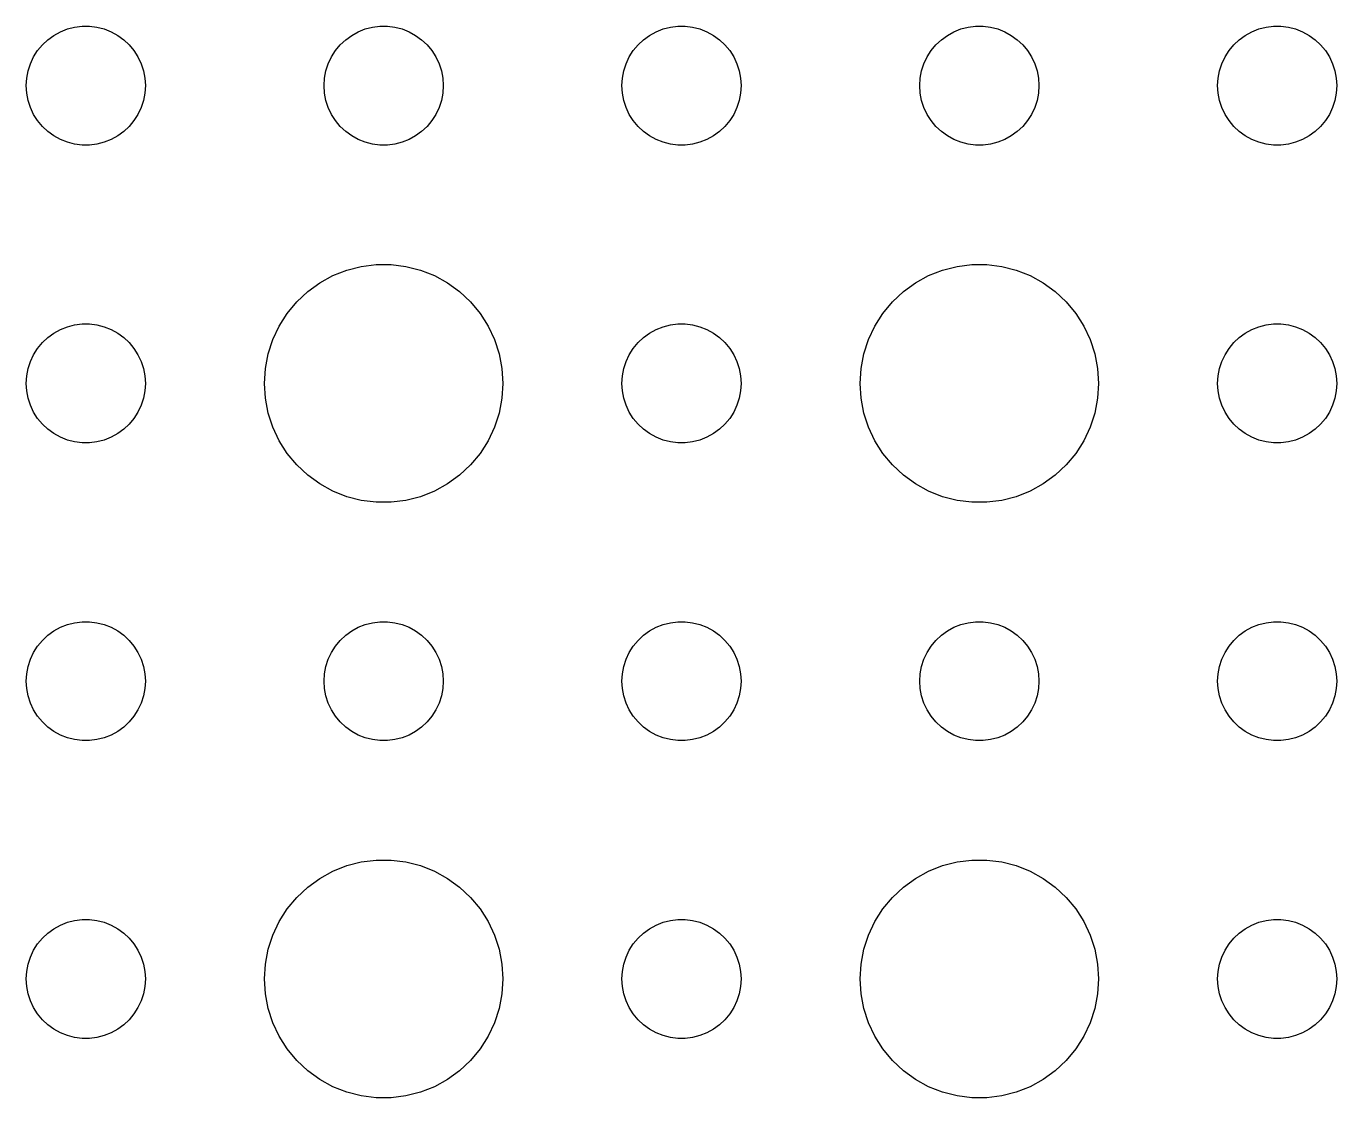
# Model space of a CAD drawing. Header units: metres. Extents: x -134 to 134, y 176 to 508.
# Drawn here: x -1.5 to 31.5, y 225.01 to 252 of the extents above; entities that cross this region are included whole.
import ezdxf

# ---------------------------------------------------------------- set-up
doc = ezdxf.new("R2010")
doc.units = ezdxf.units.M

msp = doc.modelspace()

# ---------------------------------------------------------------- linework, layer by layer
for p, q in [((-0.80373, 251.766), (-0.63866, 251.857)), ((-0.63866, 251.857), (-0.46352, 251.927)), ((-0.46352, 251.927), (-0.28107, 251.973)), ((-0.28107, 251.973), (-0.09418, 251.997)), ((-0.09418, 251.997), (0.09418, 251.997)), ((0.09418, 251.997), (0.28107, 251.973)), ((0.28107, 251.973), (0.46352, 251.927)), ((0.46352, 251.927), (0.63866, 251.857)), ((0.63866, 251.857), (0.80373, 251.766)), ((6.69626, 251.766), (6.86133, 251.857)), ((6.86133, 251.857), (7.03647, 251.927)), ((7.03647, 251.927), (7.21892, 251.973)), ((7.21892, 251.973), (7.40581, 251.997)), ((7.40581, 251.997), (7.59418, 251.997)), ((7.59418, 251.997), (7.78107, 251.973)), ((7.78107, 251.973), (7.96352, 251.927)), ((7.96352, 251.927), (8.13866, 251.857)), ((8.13866, 251.857), (8.30373, 251.766)), ((14.1963, 251.766), (14.3613, 251.857)), ((14.3613, 251.857), (14.5365, 251.927)), ((14.5365, 251.927), (14.7189, 251.973)), ((14.7189, 251.973), (14.9058, 251.997)), ((14.9058, 251.997), (15.0942, 251.997)), ((15.0942, 251.997), (15.2811, 251.973)), ((15.2811, 251.973), (15.4635, 251.927)), ((15.4635, 251.927), (15.6387, 251.857)), ((15.6387, 251.857), (15.8037, 251.766)), ((21.6963, 251.766), (21.8613, 251.857)), ((21.8613, 251.857), (22.0365, 251.927)), ((22.0365, 251.927), (22.2189, 251.973)), ((22.2189, 251.973), (22.4058, 251.997)), ((22.4058, 251.997), (22.5942, 251.997)), ((22.5942, 251.997), (22.7811, 251.973)), ((22.7811, 251.973), (22.9635, 251.927)), ((22.9635, 251.927), (23.1387, 251.857)), ((23.1387, 251.857), (23.3037, 251.766)), ((29.1963, 251.766), (29.3613, 251.857)), ((29.3613, 251.857), (29.5365, 251.927)), ((29.5365, 251.927), (29.7189, 251.973)), ((29.7189, 251.973), (29.9058, 251.997)), ((29.9058, 251.997), (30.0942, 251.997)), ((30.0942, 251.997), (30.2811, 251.973)), ((30.2811, 251.973), (30.4635, 251.927)), ((30.4635, 251.927), (30.6387, 251.857)), ((30.6387, 251.857), (30.8037, 251.766)), ((-1.21352, 251.382), (-1.09344, 251.527)), ((-1.09344, 251.527), (-0.95613, 251.656)), ((-0.95613, 251.656), (-0.80373, 251.766)), ((0.80373, 251.766), (0.95613, 251.656)), ((0.95613, 251.656), (1.09344, 251.527)), ((1.09344, 251.527), (1.21352, 251.382)), ((6.28647, 251.382), (6.40654, 251.527)), ((6.40654, 251.527), (6.54385, 251.656)), ((6.54385, 251.656), (6.69626, 251.766)), ((8.30373, 251.766), (8.45613, 251.656)), ((8.45613, 251.656), (8.59344, 251.527)), ((8.59344, 251.527), (8.71352, 251.382)), ((13.7865, 251.382), (13.9065, 251.527)), ((13.9065, 251.527), (14.0439, 251.656)), ((14.0439, 251.656), (14.1963, 251.766)), ((15.8037, 251.766), (15.9561, 251.656)), ((15.9561, 251.656), (16.0934, 251.527)), ((16.0934, 251.527), (16.2135, 251.382)), ((21.2865, 251.382), (21.4065, 251.527)), ((21.4065, 251.527), (21.5439, 251.656)), ((21.5439, 251.656), (21.6963, 251.766)), ((23.3037, 251.766), (23.4561, 251.656)), ((23.4561, 251.656), (23.5934, 251.527)), ((23.5934, 251.527), (23.7135, 251.382)), ((28.7865, 251.382), (28.9065, 251.527)), ((28.9065, 251.527), (29.0439, 251.656)), ((29.0439, 251.656), (29.1963, 251.766)), ((30.8037, 251.766), (30.9561, 251.656)), ((30.9561, 251.656), (31.0934, 251.527)), ((31.0934, 251.527), (31.2135, 251.382)), ((-1.39465, 251.052), (-1.31445, 251.223)), ((-1.31445, 251.223), (-1.21352, 251.382)), ((1.21352, 251.382), (1.31445, 251.223)), ((1.31445, 251.223), (1.39465, 251.052)), ((6.10533, 251.052), (6.18553, 251.223)), ((6.18553, 251.223), (6.28647, 251.382)), ((8.71352, 251.382), (8.81445, 251.223)), ((8.81445, 251.223), (8.89465, 251.052)), ((13.6053, 251.052), (13.6855, 251.223)), ((13.6855, 251.223), (13.7865, 251.382)), ((16.2135, 251.382), (16.3145, 251.223)), ((16.3145, 251.223), (16.3947, 251.052)), ((21.1053, 251.052), (21.1855, 251.223)), ((21.1855, 251.223), (21.2865, 251.382)), ((23.7135, 251.382), (23.8145, 251.223)), ((23.8145, 251.223), (23.8947, 251.052)), ((28.6053, 251.052), (28.6855, 251.223)), ((28.6855, 251.223), (28.7865, 251.382)), ((31.2135, 251.382), (31.3145, 251.223)), ((31.3145, 251.223), (31.3947, 251.052)), ((-1.48816, 250.688), (-1.45287, 250.873)), ((-1.45287, 250.873), (-1.39465, 251.052)), ((1.39465, 251.052), (1.45287, 250.873)), ((1.45287, 250.873), (1.48816, 250.688)), ((6.01183, 250.688), (6.04712, 250.873)), ((6.04712, 250.873), (6.10533, 251.052)), ((8.89465, 251.052), (8.95287, 250.873)), ((8.95287, 250.873), (8.98816, 250.688)), ((13.5118, 250.688), (13.5471, 250.873)), ((13.5471, 250.873), (13.6053, 251.052)), ((16.3947, 251.052), (16.4529, 250.873)), ((16.4529, 250.873), (16.4882, 250.688)), ((21.0118, 250.688), (21.0471, 250.873)), ((21.0471, 250.873), (21.1053, 251.052)), ((23.8947, 251.052), (23.9529, 250.873)), ((23.9529, 250.873), (23.9882, 250.688)), ((28.5118, 250.688), (28.5471, 250.873)), ((28.5471, 250.873), (28.6053, 251.052)), ((31.3947, 251.052), (31.4529, 250.873)), ((31.4529, 250.873), (31.4882, 250.688)), ((-1.5, 250.5), (-1.48816, 250.688)), ((-1.48816, 250.312), (-1.5, 250.5)), ((1.48816, 250.688), (1.5, 250.5)), ((1.5, 250.5), (1.48816, 250.312)), ((6, 250.5), (6.01183, 250.688)), ((6.01183, 250.312), (6, 250.5)), ((8.98816, 250.688), (9, 250.5)), ((9, 250.5), (8.98816, 250.312)), ((13.5, 250.5), (13.5118, 250.688)), ((13.5118, 250.312), (13.5, 250.5)), ((16.4882, 250.688), (16.5, 250.5)), ((16.5, 250.5), (16.4882, 250.312)), ((21, 250.5), (21.0118, 250.688)), ((21.0118, 250.312), (21, 250.5)), ((23.9882, 250.688), (24, 250.5)), ((24, 250.5), (23.9882, 250.312)), ((28.5, 250.5), (28.5118, 250.688)), ((28.5118, 250.312), (28.5, 250.5)), ((31.4882, 250.688), (31.5, 250.5)), ((31.5, 250.5), (31.4882, 250.312)), ((-1.45287, 250.127), (-1.48816, 250.312)), ((1.48816, 250.312), (1.45287, 250.127)), ((6.04712, 250.127), (6.01183, 250.312)), ((8.98816, 250.312), (8.95287, 250.127)), ((13.5471, 250.127), (13.5118, 250.312)), ((16.4882, 250.312), (16.4529, 250.127)), ((21.0471, 250.127), (21.0118, 250.312)), ((23.9882, 250.312), (23.9529, 250.127)), ((28.5471, 250.127), (28.5118, 250.312)), ((31.4882, 250.312), (31.4529, 250.127)), ((-1.39465, 249.948), (-1.45287, 250.127)), ((-1.31445, 249.777), (-1.39465, 249.948)), ((1.39465, 249.948), (1.31445, 249.777)), ((1.45287, 250.127), (1.39465, 249.948)), ((6.10533, 249.948), (6.04712, 250.127)), ((6.18553, 249.777), (6.10533, 249.948)), ((8.89465, 249.948), (8.81445, 249.777)), ((8.95287, 250.127), (8.89465, 249.948)), ((13.6053, 249.948), (13.5471, 250.127)), ((13.6855, 249.777), (13.6053, 249.948)), ((16.3947, 249.948), (16.3145, 249.777)), ((16.4529, 250.127), (16.3947, 249.948)), ((21.1053, 249.948), (21.0471, 250.127)), ((21.1855, 249.777), (21.1053, 249.948)), ((23.8947, 249.948), (23.8145, 249.777)), ((23.9529, 250.127), (23.8947, 249.948)), ((28.6053, 249.948), (28.5471, 250.127)), ((28.6855, 249.777), (28.6053, 249.948)), ((31.3947, 249.948), (31.3145, 249.777)), ((31.4529, 250.127), (31.3947, 249.948)), ((-1.21352, 249.618), (-1.31445, 249.777)), ((-1.09344, 249.473), (-1.21352, 249.618)), ((1.21352, 249.618), (1.09344, 249.473)), ((1.31445, 249.777), (1.21352, 249.618)), ((6.28647, 249.618), (6.18553, 249.777)), ((6.40654, 249.473), (6.28647, 249.618)), ((8.71352, 249.618), (8.59344, 249.473)), ((8.81445, 249.777), (8.71352, 249.618)), ((13.7865, 249.618), (13.6855, 249.777)), ((13.9065, 249.473), (13.7865, 249.618)), ((16.2135, 249.618), (16.0934, 249.473)), ((16.3145, 249.777), (16.2135, 249.618)), ((21.2865, 249.618), (21.1855, 249.777)), ((21.4065, 249.473), (21.2865, 249.618)), ((23.7135, 249.618), (23.5934, 249.473)), ((23.8145, 249.777), (23.7135, 249.618)), ((28.7865, 249.618), (28.6855, 249.777)), ((28.9065, 249.473), (28.7865, 249.618)), ((31.2135, 249.618), (31.0934, 249.473)), ((31.3145, 249.777), (31.2135, 249.618)), ((-0.95613, 249.344), (-1.09344, 249.473)), ((-0.80373, 249.234), (-0.95613, 249.344)), ((-0.63866, 249.143), (-0.80373, 249.234)), ((0.80373, 249.234), (0.63866, 249.143)), ((0.95613, 249.344), (0.80373, 249.234)), ((1.09344, 249.473), (0.95613, 249.344)), ((6.54385, 249.344), (6.40654, 249.473)), ((6.69626, 249.234), (6.54385, 249.344)), ((6.86133, 249.143), (6.69626, 249.234)), ((8.30373, 249.234), (8.13866, 249.143)), ((8.45613, 249.344), (8.30373, 249.234)), ((8.59344, 249.473), (8.45613, 249.344)), ((14.0439, 249.344), (13.9065, 249.473)), ((14.1963, 249.234), (14.0439, 249.344)), ((14.3613, 249.143), (14.1963, 249.234)), ((15.8037, 249.234), (15.6387, 249.143)), ((15.9561, 249.344), (15.8037, 249.234)), ((16.0934, 249.473), (15.9561, 249.344)), ((21.5439, 249.344), (21.4065, 249.473)), ((21.6963, 249.234), (21.5439, 249.344)), ((21.8613, 249.143), (21.6963, 249.234)), ((23.3037, 249.234), (23.1387, 249.143)), ((23.4561, 249.344), (23.3037, 249.234)), ((23.5934, 249.473), (23.4561, 249.344)), ((29.0439, 249.344), (28.9065, 249.473)), ((29.1963, 249.234), (29.0439, 249.344)), ((29.3613, 249.143), (29.1963, 249.234)), ((30.8037, 249.234), (30.6387, 249.143)), ((30.9561, 249.344), (30.8037, 249.234)), ((31.0934, 249.473), (30.9561, 249.344)), ((-0.46352, 249.073), (-0.63866, 249.143)), ((-0.28107, 249.027), (-0.46352, 249.073)), ((-0.09418, 249.003), (-0.28107, 249.027)), ((0.09418, 249.003), (-0.09418, 249.003)), ((0.28107, 249.027), (0.09418, 249.003)), ((0.46352, 249.073), (0.28107, 249.027)), ((0.63866, 249.143), (0.46352, 249.073)), ((7.03647, 249.073), (6.86133, 249.143)), ((7.21892, 249.027), (7.03647, 249.073)), ((7.40581, 249.003), (7.21892, 249.027)), ((7.59418, 249.003), (7.40581, 249.003)), ((7.78107, 249.027), (7.59418, 249.003)), ((7.96352, 249.073), (7.78107, 249.027)), ((8.13866, 249.143), (7.96352, 249.073)), ((14.5365, 249.073), (14.3613, 249.143)), ((14.7189, 249.027), (14.5365, 249.073)), ((14.9058, 249.003), (14.7189, 249.027)), ((15.0942, 249.003), (14.9058, 249.003)), ((15.2811, 249.027), (15.0942, 249.003)), ((15.4635, 249.073), (15.2811, 249.027)), ((15.6387, 249.143), (15.4635, 249.073)), ((22.0365, 249.073), (21.8613, 249.143)), ((22.2189, 249.027), (22.0365, 249.073)), ((22.4058, 249.003), (22.2189, 249.027)), ((22.5942, 249.003), (22.4058, 249.003)), ((22.7811, 249.027), (22.5942, 249.003)), ((22.9635, 249.073), (22.7811, 249.027)), ((23.1387, 249.143), (22.9635, 249.073)), ((29.5365, 249.073), (29.3613, 249.143)), ((29.7189, 249.027), (29.5365, 249.073)), ((29.9058, 249.003), (29.7189, 249.027)), ((30.0942, 249.003), (29.9058, 249.003)), ((30.2811, 249.027), (30.0942, 249.003)), ((30.4635, 249.073), (30.2811, 249.027)), ((30.6387, 249.143), (30.4635, 249.073)), ((6.22266, 245.714), (6.57294, 245.853)), ((6.57294, 245.853), (6.93785, 245.947)), ((6.93785, 245.947), (7.31161, 245.994)), ((7.31161, 245.994), (7.68837, 245.994)), ((7.68837, 245.994), (8.06213, 245.947)), ((8.06213, 245.947), (8.42705, 245.853)), ((8.42705, 245.853), (8.77733, 245.714)), ((21.2227, 245.714), (21.5729, 245.853)), ((21.5729, 245.853), (21.9379, 245.947)), ((21.9379, 245.947), (22.3116, 245.994)), ((22.3116, 245.994), (22.6884, 245.994)), ((22.6884, 245.994), (23.0621, 245.947)), ((23.0621, 245.947), (23.427, 245.853)), ((23.427, 245.853), (23.7773, 245.714)), ((5.58772, 245.312), (5.89252, 245.533)), ((5.89252, 245.533), (6.22266, 245.714)), ((8.77733, 245.714), (9.10747, 245.533)), ((9.10747, 245.533), (9.41226, 245.312)), ((20.5877, 245.312), (20.8925, 245.533)), ((20.8925, 245.533), (21.2227, 245.714)), ((23.7773, 245.714), (24.1075, 245.533)), ((24.1075, 245.533), (24.4123, 245.312)), ((5.31308, 245.054), (5.58772, 245.312)), ((9.41226, 245.312), (9.6869, 245.054)), ((20.3131, 245.054), (20.5877, 245.312)), ((24.4123, 245.312), (24.6869, 245.054)), ((5.07294, 244.763), (5.31308, 245.054)), ((9.6869, 245.054), (9.92705, 244.763)), ((20.0729, 244.763), (20.3131, 245.054)), ((24.6869, 245.054), (24.927, 244.763)), ((4.87108, 244.445), (5.07294, 244.763)), ((9.92705, 244.763), (10.1289, 244.445)), ((19.8711, 244.445), (20.0729, 244.763)), ((24.927, 244.763), (25.1289, 244.445)), ((-0.95613, 244.156), (-0.80373, 244.266)), ((-0.80373, 244.266), (-0.63866, 244.357)), ((-0.63866, 244.357), (-0.46352, 244.427)), ((-0.46352, 244.427), (-0.28107, 244.473)), ((-0.28107, 244.473), (-0.09418, 244.497)), ((-0.09418, 244.497), (0.09418, 244.497)), ((0.09418, 244.497), (0.28107, 244.473)), ((0.28107, 244.473), (0.46352, 244.427)), ((0.46352, 244.427), (0.63866, 244.357)), ((0.63866, 244.357), (0.80373, 244.266)), ((0.80373, 244.266), (0.95613, 244.156)), ((4.71066, 244.104), (4.87108, 244.445)), ((10.1289, 244.445), (10.2893, 244.104)), ((14.0439, 244.156), (14.1963, 244.266)), ((14.1963, 244.266), (14.3613, 244.357)), ((14.3613, 244.357), (14.5365, 244.427)), ((14.5365, 244.427), (14.7189, 244.473)), ((14.7189, 244.473), (14.9058, 244.497)), ((14.9058, 244.497), (15.0942, 244.497)), ((15.0942, 244.497), (15.2811, 244.473)), ((15.2811, 244.473), (15.4635, 244.427)), ((15.4635, 244.427), (15.6387, 244.357)), ((15.6387, 244.357), (15.8037, 244.266)), ((15.8037, 244.266), (15.9561, 244.156)), ((19.7107, 244.104), (19.8711, 244.445)), ((25.1289, 244.445), (25.2893, 244.104)), ((29.0439, 244.156), (29.1963, 244.266)), ((29.1963, 244.266), (29.3613, 244.357)), ((29.3613, 244.357), (29.5365, 244.427)), ((29.5365, 244.427), (29.7189, 244.473)), ((29.7189, 244.473), (29.9058, 244.497)), ((29.9058, 244.497), (30.0942, 244.497)), ((30.0942, 244.497), (30.2811, 244.473)), ((30.2811, 244.473), (30.4635, 244.427)), ((30.4635, 244.427), (30.6387, 244.357)), ((30.6387, 244.357), (30.8037, 244.266)), ((30.8037, 244.266), (30.9561, 244.156)), ((-1.31445, 243.723), (-1.21352, 243.882)), ((-1.21352, 243.882), (-1.09344, 244.027)), ((-1.09344, 244.027), (-0.95613, 244.156)), ((0.95613, 244.156), (1.09344, 244.027)), ((1.09344, 244.027), (1.21352, 243.882)), ((1.21352, 243.882), (1.31445, 243.723)), ((4.59424, 243.746), (4.71066, 244.104)), ((10.2893, 244.104), (10.4057, 243.746)), ((13.6855, 243.723), (13.7865, 243.882)), ((13.7865, 243.882), (13.9065, 244.027)), ((13.9065, 244.027), (14.0439, 244.156)), ((15.9561, 244.156), (16.0934, 244.027)), ((16.0934, 244.027), (16.2135, 243.882)), ((16.2135, 243.882), (16.3145, 243.723)), ((19.5942, 243.746), (19.7107, 244.104)), ((25.2893, 244.104), (25.4057, 243.746)), ((28.6855, 243.723), (28.7865, 243.882)), ((28.7865, 243.882), (28.9065, 244.027)), ((28.9065, 244.027), (29.0439, 244.156)), ((30.9561, 244.156), (31.0934, 244.027)), ((31.0934, 244.027), (31.2135, 243.882)), ((31.2135, 243.882), (31.3145, 243.723)), ((-1.45287, 243.373), (-1.39465, 243.552)), ((-1.39465, 243.552), (-1.31445, 243.723)), ((1.31445, 243.723), (1.39465, 243.552)), ((1.39465, 243.552), (1.45287, 243.373)), ((4.52365, 243.376), (4.59424, 243.746)), ((10.4057, 243.746), (10.4763, 243.376)), ((13.5471, 243.373), (13.6053, 243.552)), ((13.6053, 243.552), (13.6855, 243.723)), ((16.3145, 243.723), (16.3947, 243.552)), ((16.3947, 243.552), (16.4529, 243.373)), ((19.5237, 243.376), (19.5942, 243.746)), ((25.4057, 243.746), (25.4763, 243.376)), ((28.5471, 243.373), (28.6053, 243.552)), ((28.6053, 243.552), (28.6855, 243.723)), ((31.3145, 243.723), (31.3947, 243.552)), ((31.3947, 243.552), (31.4529, 243.373)), ((-1.48816, 243.188), (-1.45287, 243.373)), ((1.45287, 243.373), (1.48816, 243.188)), ((4.5, 243), (4.52365, 243.376)), ((10.4763, 243.376), (10.5, 243)), ((13.5118, 243.188), (13.5471, 243.373)), ((16.4529, 243.373), (16.4882, 243.188)), ((19.5, 243), (19.5237, 243.376)), ((25.4763, 243.376), (25.5, 243)), ((28.5118, 243.188), (28.5471, 243.373)), ((31.4529, 243.373), (31.4882, 243.188)), ((-1.5, 243), (-1.48816, 243.188)), ((-1.48816, 242.812), (-1.5, 243)), ((1.48816, 243.188), (1.5, 243)), ((1.5, 243), (1.48816, 242.812)), ((4.52365, 242.624), (4.5, 243)), ((10.5, 243), (10.4763, 242.624)), ((13.5, 243), (13.5118, 243.188)), ((13.5118, 242.812), (13.5, 243)), ((16.4882, 243.188), (16.5, 243)), ((16.5, 243), (16.4882, 242.812)), ((19.5237, 242.624), (19.5, 243)), ((25.5, 243), (25.4763, 242.624)), ((28.5, 243), (28.5118, 243.188)), ((28.5118, 242.812), (28.5, 243)), ((31.4882, 243.188), (31.5, 243)), ((31.5, 243), (31.4882, 242.812)), ((-1.45287, 242.627), (-1.48816, 242.812)), ((-1.39465, 242.448), (-1.45287, 242.627)), ((1.45287, 242.627), (1.39465, 242.448)), ((1.48816, 242.812), (1.45287, 242.627)), ((4.59424, 242.254), (4.52365, 242.624)), ((10.4763, 242.624), (10.4057, 242.254)), ((13.5471, 242.627), (13.5118, 242.812)), ((13.6053, 242.448), (13.5471, 242.627)), ((16.4529, 242.627), (16.3947, 242.448)), ((16.4882, 242.812), (16.4529, 242.627)), ((19.5942, 242.254), (19.5237, 242.624)), ((25.4763, 242.624), (25.4057, 242.254)), ((28.5471, 242.627), (28.5118, 242.812)), ((28.6053, 242.448), (28.5471, 242.627)), ((31.4529, 242.627), (31.3947, 242.448)), ((31.4882, 242.812), (31.4529, 242.627)), ((-1.31445, 242.277), (-1.39465, 242.448)), ((-1.21352, 242.118), (-1.31445, 242.277)), ((1.31445, 242.277), (1.21352, 242.118)), ((1.39465, 242.448), (1.31445, 242.277)), ((4.71066, 241.896), (4.59424, 242.254)), ((10.4057, 242.254), (10.2893, 241.896)), ((13.6855, 242.277), (13.6053, 242.448)), ((13.7865, 242.118), (13.6855, 242.277)), ((16.3145, 242.277), (16.2135, 242.118)), ((16.3947, 242.448), (16.3145, 242.277)), ((19.7107, 241.896), (19.5942, 242.254)), ((25.4057, 242.254), (25.2893, 241.896)), ((28.6855, 242.277), (28.6053, 242.448)), ((28.7865, 242.118), (28.6855, 242.277)), ((31.3145, 242.277), (31.2135, 242.118)), ((31.3947, 242.448), (31.3145, 242.277)), ((-1.09344, 241.973), (-1.21352, 242.118)), ((-0.95613, 241.844), (-1.09344, 241.973)), ((1.09344, 241.973), (0.95613, 241.844)), ((1.21352, 242.118), (1.09344, 241.973)), ((4.87108, 241.555), (4.71066, 241.896)), ((10.2893, 241.896), (10.1289, 241.555)), ((13.9065, 241.973), (13.7865, 242.118)), ((14.0439, 241.844), (13.9065, 241.973)), ((16.0934, 241.973), (15.9561, 241.844)), ((16.2135, 242.118), (16.0934, 241.973)), ((19.8711, 241.555), (19.7107, 241.896)), ((25.2893, 241.896), (25.1289, 241.555)), ((28.9065, 241.973), (28.7865, 242.118)), ((29.0439, 241.844), (28.9065, 241.973)), ((31.0934, 241.973), (30.9561, 241.844)), ((31.2135, 242.118), (31.0934, 241.973)), ((-0.80373, 241.734), (-0.95613, 241.844)), ((-0.63866, 241.643), (-0.80373, 241.734)), ((-0.46352, 241.573), (-0.63866, 241.643)), ((-0.28107, 241.527), (-0.46352, 241.573)), ((0.46352, 241.573), (0.28107, 241.527)), ((0.63866, 241.643), (0.46352, 241.573)), ((0.80373, 241.734), (0.63866, 241.643)), ((0.95613, 241.844), (0.80373, 241.734)), ((14.1963, 241.734), (14.0439, 241.844)), ((14.3613, 241.643), (14.1963, 241.734)), ((14.5365, 241.573), (14.3613, 241.643)), ((14.7189, 241.527), (14.5365, 241.573)), ((15.4635, 241.573), (15.2811, 241.527)), ((15.6387, 241.643), (15.4635, 241.573)), ((15.8037, 241.734), (15.6387, 241.643)), ((15.9561, 241.844), (15.8037, 241.734)), ((29.1963, 241.734), (29.0439, 241.844)), ((29.3613, 241.643), (29.1963, 241.734)), ((29.5365, 241.573), (29.3613, 241.643)), ((29.7189, 241.527), (29.5365, 241.573)), ((30.4635, 241.573), (30.2811, 241.527)), ((30.6387, 241.643), (30.4635, 241.573)), ((30.8037, 241.734), (30.6387, 241.643)), ((30.9561, 241.844), (30.8037, 241.734)), ((-0.09418, 241.503), (-0.28107, 241.527)), ((0.09418, 241.503), (-0.09418, 241.503)), ((0.28107, 241.527), (0.09418, 241.503)), ((5.07294, 241.237), (4.87108, 241.555)), ((5.31308, 240.946), (5.07294, 241.237)), ((9.92705, 241.237), (9.6869, 240.946)), ((10.1289, 241.555), (9.92705, 241.237)), ((14.9058, 241.503), (14.7189, 241.527)), ((15.0942, 241.503), (14.9058, 241.503)), ((15.2811, 241.527), (15.0942, 241.503)), ((20.0729, 241.237), (19.8711, 241.555)), ((20.3131, 240.946), (20.0729, 241.237)), ((24.927, 241.237), (24.6869, 240.946)), ((25.1289, 241.555), (24.927, 241.237)), ((29.9058, 241.503), (29.7189, 241.527)), ((30.0942, 241.503), (29.9058, 241.503)), ((30.2811, 241.527), (30.0942, 241.503)), ((5.58772, 240.688), (5.31308, 240.946)), ((9.6869, 240.946), (9.41226, 240.688)), ((20.5877, 240.688), (20.3131, 240.946)), ((24.6869, 240.946), (24.4123, 240.688)), ((5.89252, 240.467), (5.58772, 240.688)), ((9.41226, 240.688), (9.10747, 240.467)), ((20.8925, 240.467), (20.5877, 240.688)), ((24.4123, 240.688), (24.1075, 240.467)), ((6.22266, 240.286), (5.89252, 240.467)), ((6.57294, 240.147), (6.22266, 240.286)), ((8.77733, 240.286), (8.42705, 240.147)), ((9.10747, 240.467), (8.77733, 240.286)), ((21.2227, 240.286), (20.8925, 240.467)), ((21.5729, 240.147), (21.2227, 240.286)), ((23.7773, 240.286), (23.427, 240.147)), ((24.1075, 240.467), (23.7773, 240.286)), ((6.93785, 240.053), (6.57294, 240.147)), ((7.31161, 240.006), (6.93785, 240.053)), ((7.68837, 240.006), (7.31161, 240.006)), ((8.06213, 240.053), (7.68837, 240.006)), ((8.42705, 240.147), (8.06213, 240.053)), ((21.9379, 240.053), (21.5729, 240.147)), ((22.3116, 240.006), (21.9379, 240.053)), ((22.6884, 240.006), (22.3116, 240.006)), ((23.0621, 240.053), (22.6884, 240.006)), ((23.427, 240.147), (23.0621, 240.053)), ((-0.46352, 236.927), (-0.28107, 236.973)), ((-0.28107, 236.973), (-0.09418, 236.997)), ((-0.09418, 236.997), (0.09418, 236.997)), ((0.09418, 236.997), (0.28107, 236.973)), ((0.28107, 236.973), (0.46352, 236.927)), ((7.03647, 236.927), (7.21892, 236.973)), ((7.21892, 236.973), (7.40581, 236.997)), ((7.40581, 236.997), (7.59418, 236.997)), ((7.59418, 236.997), (7.78107, 236.973)), ((7.78107, 236.973), (7.96352, 236.927)), ((14.5365, 236.927), (14.7189, 236.973)), ((14.7189, 236.973), (14.9058, 236.997)), ((14.9058, 236.997), (15.0942, 236.997)), ((15.0942, 236.997), (15.2811, 236.973)), ((15.2811, 236.973), (15.4635, 236.927)), ((22.0365, 236.927), (22.2189, 236.973)), ((22.2189, 236.973), (22.4058, 236.997)), ((22.4058, 236.997), (22.5942, 236.997)), ((22.5942, 236.997), (22.7811, 236.973)), ((22.7811, 236.973), (22.9635, 236.927)), ((29.5365, 236.927), (29.7189, 236.973)), ((29.7189, 236.973), (29.9058, 236.997)), ((29.9058, 236.997), (30.0942, 236.997)), ((30.0942, 236.997), (30.2811, 236.973)), ((30.2811, 236.973), (30.4635, 236.927)), ((-1.09344, 236.527), (-0.95613, 236.656)), ((-0.95613, 236.656), (-0.80373, 236.766)), ((-0.80373, 236.766), (-0.63866, 236.857)), ((-0.63866, 236.857), (-0.46352, 236.927)), ((0.46352, 236.927), (0.63866, 236.857)), ((0.63866, 236.857), (0.80373, 236.766)), ((0.80373, 236.766), (0.95613, 236.656)), ((0.95613, 236.656), (1.09344, 236.527)), ((6.40654, 236.527), (6.54385, 236.656)), ((6.54385, 236.656), (6.69626, 236.766)), ((6.69626, 236.766), (6.86133, 236.857)), ((6.86133, 236.857), (7.03647, 236.927)), ((7.96352, 236.927), (8.13866, 236.857)), ((8.13866, 236.857), (8.30373, 236.766)), ((8.30373, 236.766), (8.45613, 236.656)), ((8.45613, 236.656), (8.59344, 236.527)), ((13.9065, 236.527), (14.0439, 236.656)), ((14.0439, 236.656), (14.1963, 236.766)), ((14.1963, 236.766), (14.3613, 236.857)), ((14.3613, 236.857), (14.5365, 236.927)), ((15.4635, 236.927), (15.6387, 236.857)), ((15.6387, 236.857), (15.8037, 236.766)), ((15.8037, 236.766), (15.9561, 236.656)), ((15.9561, 236.656), (16.0934, 236.527)), ((21.4065, 236.527), (21.5439, 236.656)), ((21.5439, 236.656), (21.6963, 236.766)), ((21.6963, 236.766), (21.8613, 236.857)), ((21.8613, 236.857), (22.0365, 236.927)), ((22.9635, 236.927), (23.1387, 236.857)), ((23.1387, 236.857), (23.3037, 236.766)), ((23.3037, 236.766), (23.4561, 236.656)), ((23.4561, 236.656), (23.5934, 236.527)), ((28.9065, 236.527), (29.0439, 236.656)), ((29.0439, 236.656), (29.1963, 236.766)), ((29.1963, 236.766), (29.3613, 236.857)), ((29.3613, 236.857), (29.5365, 236.927)), ((30.4635, 236.927), (30.6387, 236.857)), ((30.6387, 236.857), (30.8037, 236.766)), ((30.8037, 236.766), (30.9561, 236.656)), ((30.9561, 236.656), (31.0934, 236.527)), ((-1.31445, 236.223), (-1.21352, 236.382)), ((-1.21352, 236.382), (-1.09344, 236.527)), ((1.09344, 236.527), (1.21352, 236.382)), ((1.21352, 236.382), (1.31445, 236.223)), ((6.18553, 236.223), (6.28647, 236.382)), ((6.28647, 236.382), (6.40654, 236.527)), ((8.59344, 236.527), (8.71352, 236.382)), ((8.71352, 236.382), (8.81445, 236.223)), ((13.6855, 236.223), (13.7865, 236.382)), ((13.7865, 236.382), (13.9065, 236.527)), ((16.0934, 236.527), (16.2135, 236.382)), ((16.2135, 236.382), (16.3145, 236.223)), ((21.1855, 236.223), (21.2865, 236.382)), ((21.2865, 236.382), (21.4065, 236.527)), ((23.5934, 236.527), (23.7135, 236.382)), ((23.7135, 236.382), (23.8145, 236.223)), ((28.6855, 236.223), (28.7865, 236.382)), ((28.7865, 236.382), (28.9065, 236.527)), ((31.0934, 236.527), (31.2135, 236.382)), ((31.2135, 236.382), (31.3145, 236.223)), ((-1.45287, 235.873), (-1.39465, 236.052)), ((-1.39465, 236.052), (-1.31445, 236.223)), ((1.31445, 236.223), (1.39465, 236.052)), ((1.39465, 236.052), (1.45287, 235.873)), ((6.04712, 235.873), (6.10533, 236.052)), ((6.10533, 236.052), (6.18553, 236.223)), ((8.81445, 236.223), (8.89465, 236.052)), ((8.89465, 236.052), (8.95287, 235.873)), ((13.5471, 235.873), (13.6053, 236.052)), ((13.6053, 236.052), (13.6855, 236.223)), ((16.3145, 236.223), (16.3947, 236.052)), ((16.3947, 236.052), (16.4529, 235.873)), ((21.0471, 235.873), (21.1053, 236.052)), ((21.1053, 236.052), (21.1855, 236.223)), ((23.8145, 236.223), (23.8947, 236.052)), ((23.8947, 236.052), (23.9529, 235.873)), ((28.5471, 235.873), (28.6053, 236.052)), ((28.6053, 236.052), (28.6855, 236.223)), ((31.3145, 236.223), (31.3947, 236.052)), ((31.3947, 236.052), (31.4529, 235.873)), ((-1.5, 235.5), (-1.48816, 235.688)), ((-1.48816, 235.688), (-1.45287, 235.873)), ((1.45287, 235.873), (1.48816, 235.688)), ((1.48816, 235.688), (1.5, 235.5)), ((6, 235.5), (6.01183, 235.688)), ((6.01183, 235.688), (6.04712, 235.873)), ((8.95287, 235.873), (8.98816, 235.688)), ((8.98816, 235.688), (9, 235.5)), ((13.5, 235.5), (13.5118, 235.688)), ((13.5118, 235.688), (13.5471, 235.873)), ((16.4529, 235.873), (16.4882, 235.688)), ((16.4882, 235.688), (16.5, 235.5)), ((21, 235.5), (21.0118, 235.688)), ((21.0118, 235.688), (21.0471, 235.873)), ((23.9529, 235.873), (23.9882, 235.688)), ((23.9882, 235.688), (24, 235.5)), ((28.5, 235.5), (28.5118, 235.688)), ((28.5118, 235.688), (28.5471, 235.873)), ((31.4529, 235.873), (31.4882, 235.688)), ((31.4882, 235.688), (31.5, 235.5)), ((-1.48816, 235.312), (-1.5, 235.5)), ((-1.45287, 235.127), (-1.48816, 235.312)), ((1.48816, 235.312), (1.45287, 235.127)), ((1.5, 235.5), (1.48816, 235.312)), ((6.01183, 235.312), (6, 235.5)), ((6.04712, 235.127), (6.01183, 235.312)), ((8.98816, 235.312), (8.95287, 235.127)), ((9, 235.5), (8.98816, 235.312)), ((13.5118, 235.312), (13.5, 235.5)), ((13.5471, 235.127), (13.5118, 235.312)), ((16.4882, 235.312), (16.4529, 235.127)), ((16.5, 235.5), (16.4882, 235.312)), ((21.0118, 235.312), (21, 235.5)), ((21.0471, 235.127), (21.0118, 235.312)), ((23.9882, 235.312), (23.9529, 235.127)), ((24, 235.5), (23.9882, 235.312)), ((28.5118, 235.312), (28.5, 235.5)), ((28.5471, 235.127), (28.5118, 235.312)), ((31.4882, 235.312), (31.4529, 235.127)), ((31.5, 235.5), (31.4882, 235.312)), ((-1.39465, 234.948), (-1.45287, 235.127)), ((1.45287, 235.127), (1.39465, 234.948)), ((6.10533, 234.948), (6.04712, 235.127)), ((8.95287, 235.127), (8.89465, 234.948)), ((13.6053, 234.948), (13.5471, 235.127)), ((16.4529, 235.127), (16.3947, 234.948)), ((21.1053, 234.948), (21.0471, 235.127)), ((23.9529, 235.127), (23.8947, 234.948)), ((28.6053, 234.948), (28.5471, 235.127)), ((31.4529, 235.127), (31.3947, 234.948)), ((-1.31445, 234.777), (-1.39465, 234.948)), ((-1.21352, 234.618), (-1.31445, 234.777)), ((1.31445, 234.777), (1.21352, 234.618)), ((1.39465, 234.948), (1.31445, 234.777)), ((6.18553, 234.777), (6.10533, 234.948)), ((6.28647, 234.618), (6.18553, 234.777)), ((8.81445, 234.777), (8.71352, 234.618)), ((8.89465, 234.948), (8.81445, 234.777)), ((13.6855, 234.777), (13.6053, 234.948)), ((13.7865, 234.618), (13.6855, 234.777)), ((16.3145, 234.777), (16.2135, 234.618)), ((16.3947, 234.948), (16.3145, 234.777)), ((21.1855, 234.777), (21.1053, 234.948)), ((21.2865, 234.618), (21.1855, 234.777)), ((23.8145, 234.777), (23.7135, 234.618)), ((23.8947, 234.948), (23.8145, 234.777)), ((28.6855, 234.777), (28.6053, 234.948)), ((28.7865, 234.618), (28.6855, 234.777)), ((31.3145, 234.777), (31.2135, 234.618)), ((31.3947, 234.948), (31.3145, 234.777)), ((-1.09344, 234.473), (-1.21352, 234.618)), ((-0.95613, 234.344), (-1.09344, 234.473)), ((-0.80373, 234.234), (-0.95613, 234.344)), ((0.95613, 234.344), (0.80373, 234.234)), ((1.09344, 234.473), (0.95613, 234.344)), ((1.21352, 234.618), (1.09344, 234.473)), ((6.40654, 234.473), (6.28647, 234.618)), ((6.54385, 234.344), (6.40654, 234.473)), ((6.69626, 234.234), (6.54385, 234.344)), ((8.45613, 234.344), (8.30373, 234.234)), ((8.59344, 234.473), (8.45613, 234.344)), ((8.71352, 234.618), (8.59344, 234.473)), ((13.9065, 234.473), (13.7865, 234.618)), ((14.0439, 234.344), (13.9065, 234.473)), ((14.1963, 234.234), (14.0439, 234.344)), ((15.9561, 234.344), (15.8037, 234.234)), ((16.0934, 234.473), (15.9561, 234.344)), ((16.2135, 234.618), (16.0934, 234.473)), ((21.4065, 234.473), (21.2865, 234.618)), ((21.5439, 234.344), (21.4065, 234.473)), ((21.6963, 234.234), (21.5439, 234.344)), ((23.4561, 234.344), (23.3037, 234.234)), ((23.5934, 234.473), (23.4561, 234.344)), ((23.7135, 234.618), (23.5934, 234.473)), ((28.9065, 234.473), (28.7865, 234.618)), ((29.0439, 234.344), (28.9065, 234.473)), ((29.1963, 234.234), (29.0439, 234.344)), ((30.9561, 234.344), (30.8037, 234.234)), ((31.0934, 234.473), (30.9561, 234.344)), ((31.2135, 234.618), (31.0934, 234.473)), ((-0.63866, 234.143), (-0.80373, 234.234)), ((-0.46352, 234.073), (-0.63866, 234.143)), ((-0.28107, 234.027), (-0.46352, 234.073)), ((-0.09418, 234.003), (-0.28107, 234.027)), ((0.09418, 234.003), (-0.09418, 234.003)), ((0.28107, 234.027), (0.09418, 234.003)), ((0.46352, 234.073), (0.28107, 234.027)), ((0.63866, 234.143), (0.46352, 234.073)), ((0.80373, 234.234), (0.63866, 234.143)), ((6.86133, 234.143), (6.69626, 234.234)), ((7.03647, 234.073), (6.86133, 234.143)), ((7.21892, 234.027), (7.03647, 234.073)), ((7.40581, 234.003), (7.21892, 234.027)), ((7.59418, 234.003), (7.40581, 234.003)), ((7.78107, 234.027), (7.59418, 234.003)), ((7.96352, 234.073), (7.78107, 234.027)), ((8.13866, 234.143), (7.96352, 234.073)), ((8.30373, 234.234), (8.13866, 234.143)), ((14.3613, 234.143), (14.1963, 234.234)), ((14.5365, 234.073), (14.3613, 234.143)), ((14.7189, 234.027), (14.5365, 234.073)), ((14.9058, 234.003), (14.7189, 234.027)), ((15.0942, 234.003), (14.9058, 234.003)), ((15.2811, 234.027), (15.0942, 234.003)), ((15.4635, 234.073), (15.2811, 234.027)), ((15.6387, 234.143), (15.4635, 234.073)), ((15.8037, 234.234), (15.6387, 234.143)), ((21.8613, 234.143), (21.6963, 234.234)), ((22.0365, 234.073), (21.8613, 234.143)), ((22.2189, 234.027), (22.0365, 234.073)), ((22.4058, 234.003), (22.2189, 234.027)), ((22.5942, 234.003), (22.4058, 234.003)), ((22.7811, 234.027), (22.5942, 234.003)), ((22.9635, 234.073), (22.7811, 234.027)), ((23.1387, 234.143), (22.9635, 234.073)), ((23.3037, 234.234), (23.1387, 234.143)), ((29.3613, 234.143), (29.1963, 234.234)), ((29.5365, 234.073), (29.3613, 234.143)), ((29.7189, 234.027), (29.5365, 234.073)), ((29.9058, 234.003), (29.7189, 234.027)), ((30.0942, 234.003), (29.9058, 234.003)), ((30.2811, 234.027), (30.0942, 234.003)), ((30.4635, 234.073), (30.2811, 234.027)), ((30.6387, 234.143), (30.4635, 234.073)), ((30.8037, 234.234), (30.6387, 234.143)), ((5.89252, 230.533), (6.22266, 230.714)), ((6.22266, 230.714), (6.57294, 230.853)), ((6.57294, 230.853), (6.93785, 230.947)), ((6.93785, 230.947), (7.31161, 230.994)), ((7.31161, 230.994), (7.68837, 230.994)), ((7.68837, 230.994), (8.06213, 230.947)), ((8.06213, 230.947), (8.42705, 230.853)), ((8.42705, 230.853), (8.77733, 230.714)), ((8.77733, 230.714), (9.10747, 230.533)), ((20.8925, 230.533), (21.2227, 230.714)), ((21.2227, 230.714), (21.5729, 230.853)), ((21.5729, 230.853), (21.9379, 230.947)), ((21.9379, 230.947), (22.3116, 230.994)), ((22.3116, 230.994), (22.6884, 230.994)), ((22.6884, 230.994), (23.0621, 230.947)), ((23.0621, 230.947), (23.427, 230.853)), ((23.427, 230.853), (23.7773, 230.714)), ((23.7773, 230.714), (24.1075, 230.533)), ((5.58772, 230.312), (5.89252, 230.533)), ((9.10747, 230.533), (9.41226, 230.312)), ((20.5877, 230.312), (20.8925, 230.533)), ((24.1075, 230.533), (24.4123, 230.312)), ((5.07294, 229.763), (5.31308, 230.054)), ((5.31308, 230.054), (5.58772, 230.312)), ((9.41226, 230.312), (9.6869, 230.054)), ((9.6869, 230.054), (9.92705, 229.763)), ((20.0729, 229.763), (20.3131, 230.054)), ((20.3131, 230.054), (20.5877, 230.312)), ((24.4123, 230.312), (24.6869, 230.054)), ((24.6869, 230.054), (24.927, 229.763)), ((4.87108, 229.445), (5.07294, 229.763)), ((9.92705, 229.763), (10.1289, 229.445)), ((19.8711, 229.445), (20.0729, 229.763)), ((24.927, 229.763), (25.1289, 229.445)), ((-0.80373, 229.266), (-0.63866, 229.357)), ((-0.63866, 229.357), (-0.46352, 229.427)), ((-0.46352, 229.427), (-0.28107, 229.473)), ((-0.28107, 229.473), (-0.09418, 229.497)), ((-0.09418, 229.497), (0.09418, 229.497)), ((0.09418, 229.497), (0.28107, 229.473)), ((0.28107, 229.473), (0.46352, 229.427)), ((0.46352, 229.427), (0.63866, 229.357)), ((0.63866, 229.357), (0.80373, 229.266)), ((4.71066, 229.104), (4.87108, 229.445)), ((10.1289, 229.445), (10.2893, 229.104)), ((14.1963, 229.266), (14.3613, 229.357)), ((14.3613, 229.357), (14.5365, 229.427)), ((14.5365, 229.427), (14.7189, 229.473)), ((14.7189, 229.473), (14.9058, 229.497)), ((14.9058, 229.497), (15.0942, 229.497)), ((15.0942, 229.497), (15.2811, 229.473)), ((15.2811, 229.473), (15.4635, 229.427)), ((15.4635, 229.427), (15.6387, 229.357)), ((15.6387, 229.357), (15.8037, 229.266)), ((19.7107, 229.104), (19.8711, 229.445)), ((25.1289, 229.445), (25.2893, 229.104)), ((29.1963, 229.266), (29.3613, 229.357)), ((29.3613, 229.357), (29.5365, 229.427)), ((29.5365, 229.427), (29.7189, 229.473)), ((29.7189, 229.473), (29.9058, 229.497)), ((29.9058, 229.497), (30.0942, 229.497)), ((30.0942, 229.497), (30.2811, 229.473)), ((30.2811, 229.473), (30.4635, 229.427)), ((30.4635, 229.427), (30.6387, 229.357)), ((30.6387, 229.357), (30.8037, 229.266)), ((-1.21352, 228.882), (-1.09344, 229.027)), ((-1.09344, 229.027), (-0.95613, 229.156)), ((-0.95613, 229.156), (-0.80373, 229.266)), ((0.80373, 229.266), (0.95613, 229.156)), ((0.95613, 229.156), (1.09344, 229.027)), ((1.09344, 229.027), (1.21352, 228.882)), ((4.59424, 228.746), (4.71066, 229.104)), ((10.2893, 229.104), (10.4057, 228.746)), ((13.7865, 228.882), (13.9065, 229.027)), ((13.9065, 229.027), (14.0439, 229.156)), ((14.0439, 229.156), (14.1963, 229.266)), ((15.8037, 229.266), (15.9561, 229.156)), ((15.9561, 229.156), (16.0934, 229.027)), ((16.0934, 229.027), (16.2135, 228.882)), ((19.5942, 228.746), (19.7107, 229.104)), ((25.2893, 229.104), (25.4057, 228.746)), ((28.7865, 228.882), (28.9065, 229.027)), ((28.9065, 229.027), (29.0439, 229.156)), ((29.0439, 229.156), (29.1963, 229.266)), ((30.8037, 229.266), (30.9561, 229.156)), ((30.9561, 229.156), (31.0934, 229.027)), ((31.0934, 229.027), (31.2135, 228.882)), ((-1.39465, 228.552), (-1.31445, 228.723)), ((-1.31445, 228.723), (-1.21352, 228.882)), ((1.21352, 228.882), (1.31445, 228.723)), ((1.31445, 228.723), (1.39465, 228.552)), ((4.52365, 228.376), (4.59424, 228.746)), ((10.4057, 228.746), (10.4763, 228.376)), ((13.6053, 228.552), (13.6855, 228.723)), ((13.6855, 228.723), (13.7865, 228.882)), ((16.2135, 228.882), (16.3145, 228.723)), ((16.3145, 228.723), (16.3947, 228.552)), ((19.5237, 228.376), (19.5942, 228.746)), ((25.4057, 228.746), (25.4763, 228.376)), ((28.6053, 228.552), (28.6855, 228.723)), ((28.6855, 228.723), (28.7865, 228.882)), ((31.2135, 228.882), (31.3145, 228.723)), ((31.3145, 228.723), (31.3947, 228.552)), ((-1.48816, 228.188), (-1.45287, 228.373)), ((-1.45287, 228.373), (-1.39465, 228.552)), ((1.39465, 228.552), (1.45287, 228.373)), ((1.45287, 228.373), (1.48816, 228.188)), ((4.5, 228), (4.52365, 228.376)), ((10.4763, 228.376), (10.5, 228)), ((13.5118, 228.188), (13.5471, 228.373)), ((13.5471, 228.373), (13.6053, 228.552)), ((16.3947, 228.552), (16.4529, 228.373)), ((16.4529, 228.373), (16.4882, 228.188)), ((19.5, 228), (19.5237, 228.376)), ((25.4763, 228.376), (25.5, 228)), ((28.5118, 228.188), (28.5471, 228.373)), ((28.5471, 228.373), (28.6053, 228.552)), ((31.3947, 228.552), (31.4529, 228.373)), ((31.4529, 228.373), (31.4882, 228.188)), ((-1.5, 228), (-1.48816, 228.188)), ((1.48816, 228.188), (1.5, 228)), ((13.5, 228), (13.5118, 228.188)), ((16.4882, 228.188), (16.5, 228)), ((28.5, 228), (28.5118, 228.188)), ((31.4882, 228.188), (31.5, 228)), ((-1.48816, 227.812), (-1.5, 228)), ((-1.45287, 227.627), (-1.48816, 227.812)), ((1.48816, 227.812), (1.45287, 227.627)), ((1.5, 228), (1.48816, 227.812)), ((4.52365, 227.624), (4.5, 228)), ((10.5, 228), (10.4763, 227.624)), ((13.5118, 227.812), (13.5, 228)), ((13.5471, 227.627), (13.5118, 227.812)), ((16.4882, 227.812), (16.4529, 227.627)), ((16.5, 228), (16.4882, 227.812)), ((19.5237, 227.624), (19.5, 228)), ((25.5, 228), (25.4763, 227.624)), ((28.5118, 227.812), (28.5, 228)), ((28.5471, 227.627), (28.5118, 227.812)), ((31.4882, 227.812), (31.4529, 227.627)), ((31.5, 228), (31.4882, 227.812)), ((-1.39465, 227.448), (-1.45287, 227.627)), ((-1.31445, 227.277), (-1.39465, 227.448)), ((1.39465, 227.448), (1.31445, 227.277)), ((1.45287, 227.627), (1.39465, 227.448)), ((4.59424, 227.254), (4.52365, 227.624)), ((10.4763, 227.624), (10.4057, 227.254)), ((13.6053, 227.448), (13.5471, 227.627)), ((13.6855, 227.277), (13.6053, 227.448)), ((16.3947, 227.448), (16.3145, 227.277)), ((16.4529, 227.627), (16.3947, 227.448)), ((19.5942, 227.254), (19.5237, 227.624)), ((25.4763, 227.624), (25.4057, 227.254)), ((28.6053, 227.448), (28.5471, 227.627)), ((28.6855, 227.277), (28.6053, 227.448)), ((31.3947, 227.448), (31.3145, 227.277)), ((31.4529, 227.627), (31.3947, 227.448)), ((-1.21352, 227.118), (-1.31445, 227.277)), ((-1.09344, 226.973), (-1.21352, 227.118)), ((1.21352, 227.118), (1.09344, 226.973)), ((1.31445, 227.277), (1.21352, 227.118)), ((4.71066, 226.896), (4.59424, 227.254)), ((10.4057, 227.254), (10.2893, 226.896)), ((13.7865, 227.118), (13.6855, 227.277)), ((13.9065, 226.973), (13.7865, 227.118)), ((16.2135, 227.118), (16.0934, 226.973)), ((16.3145, 227.277), (16.2135, 227.118)), ((19.7107, 226.896), (19.5942, 227.254)), ((25.4057, 227.254), (25.2893, 226.896)), ((28.7865, 227.118), (28.6855, 227.277)), ((28.9065, 226.973), (28.7865, 227.118)), ((31.2135, 227.118), (31.0934, 226.973)), ((31.3145, 227.277), (31.2135, 227.118)), ((-0.95613, 226.844), (-1.09344, 226.973)), ((-0.80373, 226.734), (-0.95613, 226.844)), ((-0.63866, 226.643), (-0.80373, 226.734)), ((0.80373, 226.734), (0.63866, 226.643)), ((0.95613, 226.844), (0.80373, 226.734)), ((1.09344, 226.973), (0.95613, 226.844)), ((4.87108, 226.555), (4.71066, 226.896)), ((10.2893, 226.896), (10.1289, 226.555)), ((14.0439, 226.844), (13.9065, 226.973)), ((14.1963, 226.734), (14.0439, 226.844)), ((14.3613, 226.643), (14.1963, 226.734)), ((15.8037, 226.734), (15.6387, 226.643)), ((15.9561, 226.844), (15.8037, 226.734)), ((16.0934, 226.973), (15.9561, 226.844)), ((19.8711, 226.555), (19.7107, 226.896)), ((25.2893, 226.896), (25.1289, 226.555)), ((29.0439, 226.844), (28.9065, 226.973)), ((29.1963, 226.734), (29.0439, 226.844)), ((29.3613, 226.643), (29.1963, 226.734)), ((30.8037, 226.734), (30.6387, 226.643)), ((30.9561, 226.844), (30.8037, 226.734)), ((31.0934, 226.973), (30.9561, 226.844)), ((-0.46352, 226.573), (-0.63866, 226.643)), ((-0.28107, 226.527), (-0.46352, 226.573)), ((-0.09418, 226.503), (-0.28107, 226.527)), ((0.09418, 226.503), (-0.09418, 226.503)), ((0.28107, 226.527), (0.09418, 226.503)), ((0.46352, 226.573), (0.28107, 226.527)), ((0.63866, 226.643), (0.46352, 226.573)), ((5.07294, 226.237), (4.87108, 226.555)), ((10.1289, 226.555), (9.92705, 226.237)), ((14.5365, 226.573), (14.3613, 226.643)), ((14.7189, 226.527), (14.5365, 226.573)), ((14.9058, 226.503), (14.7189, 226.527)), ((15.0942, 226.503), (14.9058, 226.503)), ((15.2811, 226.527), (15.0942, 226.503)), ((15.4635, 226.573), (15.2811, 226.527)), ((15.6387, 226.643), (15.4635, 226.573)), ((20.0729, 226.237), (19.8711, 226.555)), ((25.1289, 226.555), (24.927, 226.237)), ((29.5365, 226.573), (29.3613, 226.643)), ((29.7189, 226.527), (29.5365, 226.573)), ((29.9058, 226.503), (29.7189, 226.527)), ((30.0942, 226.503), (29.9058, 226.503)), ((30.2811, 226.527), (30.0942, 226.503)), ((30.4635, 226.573), (30.2811, 226.527)), ((30.6387, 226.643), (30.4635, 226.573)), ((5.31308, 225.946), (5.07294, 226.237)), ((9.92705, 226.237), (9.6869, 225.946)), ((20.3131, 225.946), (20.0729, 226.237)), ((24.927, 226.237), (24.6869, 225.946)), ((5.58772, 225.688), (5.31308, 225.946)), ((9.6869, 225.946), (9.41226, 225.688)), ((20.5877, 225.688), (20.3131, 225.946)), ((24.6869, 225.946), (24.4123, 225.688)), ((5.89252, 225.467), (5.58772, 225.688)), ((6.22266, 225.286), (5.89252, 225.467)), ((9.10747, 225.467), (8.77733, 225.286)), ((9.41226, 225.688), (9.10747, 225.467)), ((20.8925, 225.467), (20.5877, 225.688)), ((21.2227, 225.286), (20.8925, 225.467)), ((24.1075, 225.467), (23.7773, 225.286)), ((24.4123, 225.688), (24.1075, 225.467)), ((6.57294, 225.147), (6.22266, 225.286)), ((6.93785, 225.053), (6.57294, 225.147)), ((8.42705, 225.147), (8.06213, 225.053)), ((8.77733, 225.286), (8.42705, 225.147)), ((21.5729, 225.147), (21.2227, 225.286)), ((21.9379, 225.053), (21.5729, 225.147)), ((23.427, 225.147), (23.0621, 225.053)), ((23.7773, 225.286), (23.427, 225.147)), ((7.31161, 225.006), (6.93785, 225.053)), ((7.68837, 225.006), (7.31161, 225.006)), ((8.06213, 225.053), (7.68837, 225.006)), ((22.3116, 225.006), (21.9379, 225.053)), ((22.6884, 225.006), (22.3116, 225.006)), ((23.0621, 225.053), (22.6884, 225.006))]:
    msp.add_line(p, q)

doc.saveas('drawing.dxf')
